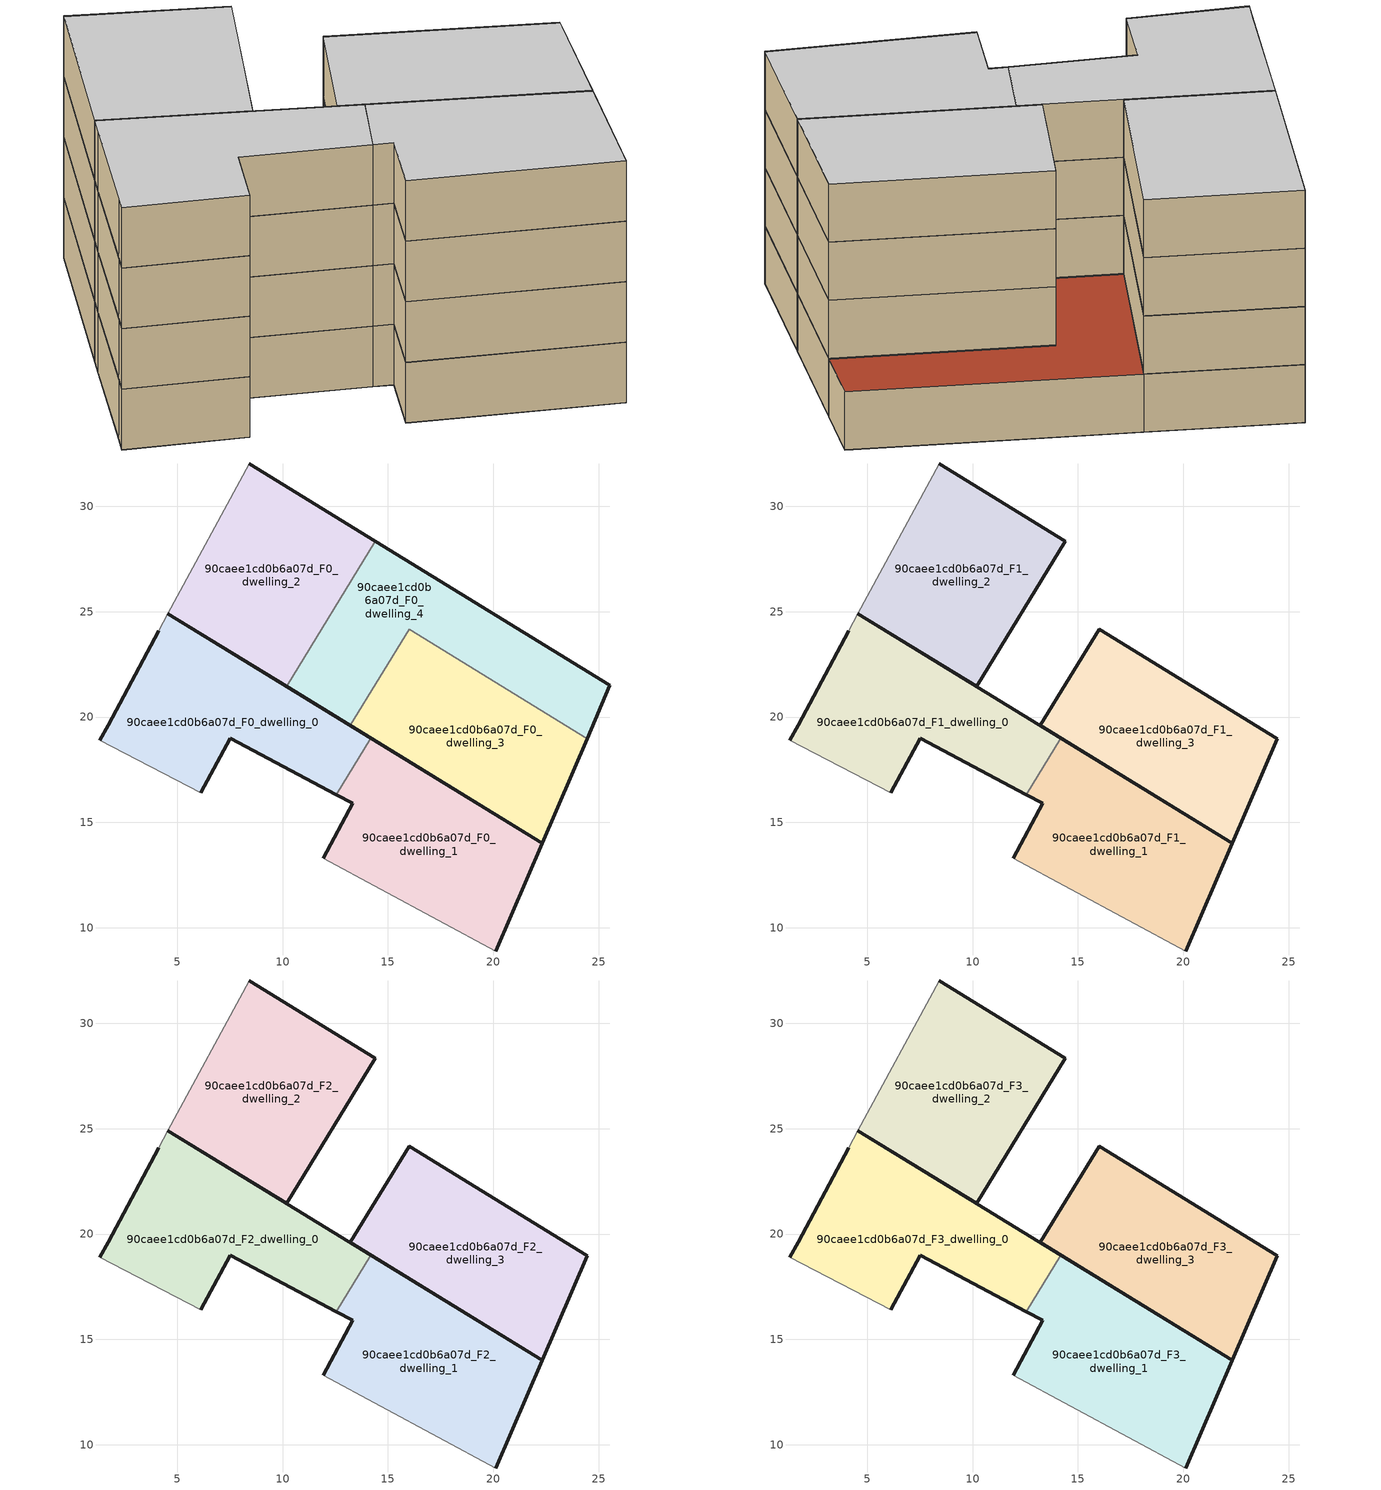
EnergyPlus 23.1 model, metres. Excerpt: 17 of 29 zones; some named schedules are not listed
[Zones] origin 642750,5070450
90caee1cd0b6a07d_F0_dwelling_0
 floor ground (EU_floor_Construction): 12.54,16.32 14.19,19 4.56,24.91 4.12,24.11 1.72,19.61 1.32,18.91 6.12,16.4 7.52,19 z0
 wall outside (EU_wall_Construction): 1.32,18.91 1.72,19.61 4.12,24.11 / 4.56,24.91 14.19,19 / 12.54,16.32 7.52,19 6.12,16.4 z0:3
 wall adiabatic (EU_wall_Construction): 4.12,24.11 4.56,24.91 / 6.12,16.4 1.32,18.91 z0:3
 wall to 90caee1cd0b6a07d_F0_dwelling_1 (EU_wall_Construction): 14.19,19 12.54,16.32 z0:3
90caee1cd0b6a07d_F0_dwelling_1
 floor ground (EU_floor_Construction): 20.13,8.89 22.32,14.01 14.19,19 12.54,16.32 13.33,15.9 11.92,13.3 z0
 wall outside (EU_wall_Construction): 11.92,13.3 13.33,15.9 12.54,16.32 / 14.19,19 22.32,14.01 20.13,8.89 z0:3
 wall adiabatic (EU_wall_Construction): 20.13,8.89 11.92,13.3 z0:3
90caee1cd0b6a07d_F0_dwelling_2
 floor ground (EU_floor_Construction): 10.19,21.45 14.41,28.33 8.43,32.01 4.56,24.91 z0
 wall outside (EU_wall_Construction): 8.43,32.01 14.41,28.33 / 10.19,21.45 4.56,24.91 z0:3
 wall to 90caee1cd0b6a07d_F0_dwelling_4 (EU_wall_Construction): 14.41,28.33 10.19,21.45 z0:3
 wall adiabatic (EU_wall_Construction): 4.56,24.91 8.43,32.01 z0:3
90caee1cd0b6a07d_F0_dwelling_3
 floor ground (EU_floor_Construction): 22.32,14.01 24.45,18.98 16.01,24.16 13.22,19.6 z0
 wall outside (EU_wall_Construction): 24.45,18.98 22.32,14.01 13.22,19.6 z0:3
 wall to 90caee1cd0b6a07d_F0_dwelling_4 (EU_wall_Construction): 13.22,19.6 16.01,24.16 24.45,18.98 z0:3
90caee1cd0b6a07d_F0_dwelling_4
 floor ground (EU_floor_Construction): 24.45,18.98 25.54,21.5 14.41,28.33 10.19,21.45 13.22,19.6 16.01,24.16 z0
 wall outside (EU_wall_Construction): 13.22,19.6 10.19,21.45 / 14.41,28.33 25.54,21.5 24.45,18.98 z0:3
 roof outside (EU_roof_Construction): 25.54,21.5 24.45,18.98 16.01,24.16 13.22,19.6 10.19,21.45 14.41,28.33 z3
90caee1cd0b6a07d_F1_dwelling_0
 floor to 90caee1cd0b6a07d_F0_dwelling_0 (EU_floor_Construction): 12.54,16.32 14.19,19 4.56,24.91 4.12,24.11 1.72,19.61 1.32,18.91 6.12,16.4 7.52,19 z3
 wall outside (EU_wall_Construction): 1.32,18.91 1.72,19.61 4.12,24.11 / 4.56,24.91 14.19,19 / 12.54,16.32 7.52,19 6.12,16.4 z3:6
 wall adiabatic (EU_wall_Construction): 4.12,24.11 4.56,24.91 / 6.12,16.4 1.32,18.91 z3:6
 wall to 90caee1cd0b6a07d_F1_dwelling_1 (EU_wall_Construction): 14.19,19 12.54,16.32 z3:6
90caee1cd0b6a07d_F1_dwelling_1
 floor to 90caee1cd0b6a07d_F0_dwelling_1 (EU_floor_Construction): 20.13,8.89 22.32,14.01 14.19,19 12.54,16.32 13.33,15.9 11.92,13.3 z3
 wall outside (EU_wall_Construction): 11.92,13.3 13.33,15.9 12.54,16.32 / 14.19,19 22.32,14.01 20.13,8.89 z3:6
 wall adiabatic (EU_wall_Construction): 20.13,8.89 11.92,13.3 z3:6
90caee1cd0b6a07d_F1_dwelling_2
 floor to 90caee1cd0b6a07d_F0_dwelling_2 (EU_floor_Construction): 10.19,21.45 14.41,28.33 8.43,32.01 4.56,24.91 z3
 wall outside (EU_wall_Construction): 8.43,32.01 14.41,28.33 10.19,21.45 4.56,24.91 z3:6
 wall adiabatic (EU_wall_Construction): 4.56,24.91 8.43,32.01 z3:6
90caee1cd0b6a07d_F1_dwelling_3
 floor to 90caee1cd0b6a07d_F0_dwelling_3 (EU_floor_Construction): 22.32,14.01 24.45,18.98 16.01,24.16 13.22,19.6 z3
 wall outside (EU_wall_Construction): 16.01,24.16 24.45,18.98 22.32,14.01 13.22,19.6 16.01,24.16 z3:6
90caee1cd0b6a07d_F2_dwelling_0
 floor to 90caee1cd0b6a07d_F1_dwelling_0 (EU_floor_Construction): 12.54,16.32 14.19,19 4.56,24.91 4.12,24.11 1.72,19.61 1.32,18.91 6.12,16.4 7.52,19 z6
 wall outside (EU_wall_Construction): 1.32,18.91 1.72,19.61 4.12,24.11 / 4.56,24.91 14.19,19 / 12.54,16.32 7.52,19 6.12,16.4 z6:9
 wall adiabatic (EU_wall_Construction): 4.12,24.11 4.56,24.91 / 6.12,16.4 1.32,18.91 z6:9
 wall to 90caee1cd0b6a07d_F2_dwelling_1 (EU_wall_Construction): 14.19,19 12.54,16.32 z6:9
90caee1cd0b6a07d_F2_dwelling_1
 floor to 90caee1cd0b6a07d_F1_dwelling_1 (EU_floor_Construction): 20.13,8.89 22.32,14.01 14.19,19 12.54,16.32 13.33,15.9 11.92,13.3 z6
 wall outside (EU_wall_Construction): 11.92,13.3 13.33,15.9 12.54,16.32 / 14.19,19 22.32,14.01 20.13,8.89 z6:9
 wall adiabatic (EU_wall_Construction): 20.13,8.89 11.92,13.3 z6:9
90caee1cd0b6a07d_F2_dwelling_2
 floor to 90caee1cd0b6a07d_F1_dwelling_2 (EU_floor_Construction): 10.19,21.45 14.41,28.33 8.43,32.01 4.56,24.91 z6
 wall outside (EU_wall_Construction): 8.43,32.01 14.41,28.33 10.19,21.45 4.56,24.91 z6:9
 wall adiabatic (EU_wall_Construction): 4.56,24.91 8.43,32.01 z6:9
90caee1cd0b6a07d_F2_dwelling_3
 floor to 90caee1cd0b6a07d_F1_dwelling_3 (EU_floor_Construction): 22.32,14.01 24.45,18.98 16.01,24.16 13.22,19.6 z6
 wall outside (EU_wall_Construction): 16.01,24.16 24.45,18.98 22.32,14.01 13.22,19.6 16.01,24.16 z6:9
90caee1cd0b6a07d_F3_dwelling_0
 floor to 90caee1cd0b6a07d_F2_dwelling_0 (EU_floor_Construction): 12.54,16.32 14.19,19 4.56,24.91 4.12,24.11 1.72,19.61 1.32,18.91 6.12,16.4 7.52,19 z9
 wall outside (EU_wall_Construction): 1.32,18.91 1.72,19.61 4.12,24.11 / 4.56,24.91 14.19,19 / 12.54,16.32 7.52,19 6.12,16.4 z9:12
 wall adiabatic (EU_wall_Construction): 4.12,24.11 4.56,24.91 / 6.12,16.4 1.32,18.91 z9:12
 wall to 90caee1cd0b6a07d_F3_dwelling_1 (EU_wall_Construction): 14.19,19 12.54,16.32 z9:12
 ceiling to 90caee1cd0b6a07d_F4_dwelling_0 (EU_floor_Construction): 14.19,19 12.54,16.32 7.52,19 6.12,16.4 1.32,18.91 1.72,19.61 4.12,24.11 4.56,24.91 z12
90caee1cd0b6a07d_F3_dwelling_1
 floor to 90caee1cd0b6a07d_F2_dwelling_1 (EU_floor_Construction): 20.13,8.89 22.32,14.01 14.19,19 12.54,16.32 13.33,15.9 11.92,13.3 z9
 wall outside (EU_wall_Construction): 11.92,13.3 13.33,15.9 12.54,16.32 / 14.19,19 22.32,14.01 20.13,8.89 z9:12
 wall adiabatic (EU_wall_Construction): 20.13,8.89 11.92,13.3 z9:12
 ceiling to 90caee1cd0b6a07d_F4_dwelling_1 (EU_floor_Construction): 22.32,14.01 20.13,8.89 11.92,13.3 13.33,15.9 12.54,16.32 14.19,19 z12
90caee1cd0b6a07d_F3_dwelling_2
 floor to 90caee1cd0b6a07d_F2_dwelling_2 (EU_floor_Construction): 10.19,21.45 14.41,28.33 8.43,32.01 4.56,24.91 z9
 wall outside (EU_wall_Construction): 8.43,32.01 14.41,28.33 10.19,21.45 4.56,24.91 z9:12
 wall adiabatic (EU_wall_Construction): 4.56,24.91 8.43,32.01 z9:12
 ceiling to 90caee1cd0b6a07d_F4_dwelling_2 (EU_floor_Construction): 14.41,28.33 10.19,21.45 4.56,24.91 8.43,32.01 z12
90caee1cd0b6a07d_F3_dwelling_3
 floor to 90caee1cd0b6a07d_F2_dwelling_3 (EU_floor_Construction): 22.32,14.01 24.45,18.98 16.01,24.16 13.22,19.6 z9
 wall outside (EU_wall_Construction): 16.01,24.16 24.45,18.98 22.32,14.01 13.22,19.6 16.01,24.16 z9:12
 ceiling to 90caee1cd0b6a07d_F4_dwelling_3 (EU_floor_Construction): 24.45,18.98 22.32,14.01 13.22,19.6 16.01,24.16 z12
[Building]
EU S2 Campaign: North Axis=0; Terrain=City; Solar Distribution=FullExterior
[Site:Location]
Lyon-Bron: Latitude=45.75; Longitude=5; Time Zone=1; Elevation=198
[SizingPeriod:WeatherFileDays]
AnnualSizingPeriod: Begin Month=1; Begin Day of Month=1; End Month=12; End Day of Month=31; Day of Week for Start Day=Monday; Use Weather File Daylight Saving Period=No; Use Weather File Rain and Snow Indicators=No
[MATERIAL]
EU_InternalMass_Material: Roughness=MediumRough; Thickness=0.1; Conductivity=1; Density=1800; Specific Heat=900; Thermal Absorptance=0.9; Solar Absorptance=0.7; Visible Absorptance=0.7
[MATERIAL:NOMASS] Roughness=MediumRough; Thermal Absorptance=0.9; Solar Absorptance=0.7; Visible Absorptance=0.7
Name | Thermal Resistance
EU_wall_NoMass | 0.776494
EU_roof_NoMass | 0.486893
EU_floor_NoMass | 0.421597
[CONSTRUCTION]
EU_wall_Construction: EU_wall_NoMass
EU_roof_Construction: EU_roof_NoMass
EU_floor_Construction: EU_floor_NoMass
EU_InternalMass_Construction: EU_InternalMass_Material
[ZONE] Type=1; Multiplier=1; Ceiling Height=autocalculate; Floor Area=autocalculate; Part of Total Floor Area=Yes
Name | Volume
90caee1cd0b6a07d_F0_dwelling_0; 90caee1cd0b6a07d_F1_dwelling_0; 90caee1cd0b6a07d_F2_dwelling_0; 90caee1cd0b6a07d_F3_dwelling_0 | 165.111
90caee1cd0b6a07d_F0_dwelling_1; 90caee1cd0b6a07d_F1_dwelling_1; 90caee1cd0b6a07d_F2_dwelling_1; 90caee1cd0b6a07d_F3_dwelling_1 | 165.119
90caee1cd0b6a07d_F0_dwelling_2; 90caee1cd0b6a07d_F1_dwelling_2; 90caee1cd0b6a07d_F2_dwelling_2; 90caee1cd0b6a07d_F3_dwelling_2 | 165.107
90caee1cd0b6a07d_F0_dwelling_3; 90caee1cd0b6a07d_F1_dwelling_3; 90caee1cd0b6a07d_F2_dwelling_3; 90caee1cd0b6a07d_F3_dwelling_3 | 165.117
90caee1cd0b6a07d_F0_dwelling_4 | 165.122
[INTERNALMASS] Construction=EU_InternalMass_Construction
Name | Zone or ZoneList | Surface Area
90caee1cd0b6a07d_F0_dwelling_0_EU_InternalMass | 90caee1cd0b6a07d_F0_dwelling_0 | 55.0369
90caee1cd0b6a07d_F0_dwelling_1_EU_InternalMass | 90caee1cd0b6a07d_F0_dwelling_1 | 55.0388
90caee1cd0b6a07d_F0_dwelling_2_EU_InternalMass | 90caee1cd0b6a07d_F0_dwelling_2 | 55.0358
90caee1cd0b6a07d_F0_dwelling_3_EU_InternalMass | 90caee1cd0b6a07d_F0_dwelling_3 | 55.0381
90caee1cd0b6a07d_F0_dwelling_4_EU_InternalMass | 90caee1cd0b6a07d_F0_dwelling_4 | 55.0406
90caee1cd0b6a07d_F1_dwelling_0_EU_InternalMass | 90caee1cd0b6a07d_F1_dwelling_0 | 68.7998
90caee1cd0b6a07d_F1_dwelling_1_EU_InternalMass | 90caee1cd0b6a07d_F1_dwelling_1 | 68.7966
90caee1cd0b6a07d_F1_dwelling_2_EU_InternalMass | 90caee1cd0b6a07d_F1_dwelling_2 | 68.7987
90caee1cd0b6a07d_F1_dwelling_3_EU_InternalMass | 90caee1cd0b6a07d_F1_dwelling_3 | 68.8057
90caee1cd0b6a07d_F2_dwelling_0_EU_InternalMass | 90caee1cd0b6a07d_F2_dwelling_0 | 68.7998
90caee1cd0b6a07d_F2_dwelling_1_EU_InternalMass | 90caee1cd0b6a07d_F2_dwelling_1 | 68.7966
90caee1cd0b6a07d_F2_dwelling_2_EU_InternalMass | 90caee1cd0b6a07d_F2_dwelling_2 | 68.7987
90caee1cd0b6a07d_F2_dwelling_3_EU_InternalMass | 90caee1cd0b6a07d_F2_dwelling_3 | 68.8057
90caee1cd0b6a07d_F3_dwelling_0_EU_InternalMass | 90caee1cd0b6a07d_F3_dwelling_0 | 68.7998
90caee1cd0b6a07d_F3_dwelling_1_EU_InternalMass | 90caee1cd0b6a07d_F3_dwelling_1 | 68.7966
90caee1cd0b6a07d_F3_dwelling_2_EU_InternalMass | 90caee1cd0b6a07d_F3_dwelling_2 | 68.7987
90caee1cd0b6a07d_F3_dwelling_3_EU_InternalMass | 90caee1cd0b6a07d_F3_dwelling_3 | 68.8057
[OTHEREQUIPMENT] Fuel Type=Electricity; Design Level Calculation Method=Watts/Area; Power per Zone Floor Area=1; Fraction Latent=0; Fraction Radiant=0; Fraction Lost=0; Carbon Dioxide Generation Rate=0; EndUse Subcategory=EU_Step8_InternalGains
Name | Zone or ZoneList or Space or SpaceList | Schedule
EU_Step8_InternalGain_90caee1cd0b6a07d_F0_dwelling_0_f000 | 90caee1cd0b6a07d_F0_dwelling_0 | EU_Step8_GainSchedule_90caee1cd0b6a07d_F0_dwelling_0_f000
EU_Step8_InternalGain_90caee1cd0b6a07d_F0_dwelling_1_f000 | 90caee1cd0b6a07d_F0_dwelling_1 | EU_Step8_GainSchedule_90caee1cd0b6a07d_F0_dwelling_1_f000
EU_Step8_InternalGain_90caee1cd0b6a07d_F0_dwelling_2_f000 | 90caee1cd0b6a07d_F0_dwelling_2 | EU_Step8_GainSchedule_90caee1cd0b6a07d_F0_dwelling_2_f000
EU_Step8_InternalGain_90caee1cd0b6a07d_F0_dwelling_3_f000 | 90caee1cd0b6a07d_F0_dwelling_3 | EU_Step8_GainSchedule_90caee1cd0b6a07d_F0_dwelling_3_f000
EU_Step8_InternalGain_90caee1cd0b6a07d_F0_dwelling_4_f000 | 90caee1cd0b6a07d_F0_dwelling_4 | EU_Step8_GainSchedule_90caee1cd0b6a07d_F0_dwelling_4_f000
EU_Step8_InternalGain_90caee1cd0b6a07d_F1_dwelling_0_f000 | 90caee1cd0b6a07d_F1_dwelling_0 | EU_Step8_GainSchedule_90caee1cd0b6a07d_F1_dwelling_0_f000
EU_Step8_InternalGain_90caee1cd0b6a07d_F1_dwelling_1_f000 | 90caee1cd0b6a07d_F1_dwelling_1 | EU_Step8_GainSchedule_90caee1cd0b6a07d_F1_dwelling_1_f000
EU_Step8_InternalGain_90caee1cd0b6a07d_F1_dwelling_2_f000 | 90caee1cd0b6a07d_F1_dwelling_2 | EU_Step8_GainSchedule_90caee1cd0b6a07d_F1_dwelling_2_f000
EU_Step8_InternalGain_90caee1cd0b6a07d_F1_dwelling_3_f000 | 90caee1cd0b6a07d_F1_dwelling_3 | EU_Step8_GainSchedule_90caee1cd0b6a07d_F1_dwelling_3_f000
EU_Step8_InternalGain_90caee1cd0b6a07d_F2_dwelling_0_f000 | 90caee1cd0b6a07d_F2_dwelling_0 | EU_Step8_GainSchedule_90caee1cd0b6a07d_F2_dwelling_0_f000
EU_Step8_InternalGain_90caee1cd0b6a07d_F2_dwelling_1_f000 | 90caee1cd0b6a07d_F2_dwelling_1 | EU_Step8_GainSchedule_90caee1cd0b6a07d_F2_dwelling_1_f000
EU_Step8_InternalGain_90caee1cd0b6a07d_F2_dwelling_2_f000 | 90caee1cd0b6a07d_F2_dwelling_2 | EU_Step8_GainSchedule_90caee1cd0b6a07d_F2_dwelling_2_f000
EU_Step8_InternalGain_90caee1cd0b6a07d_F2_dwelling_3_f000 | 90caee1cd0b6a07d_F2_dwelling_3 | EU_Step8_GainSchedule_90caee1cd0b6a07d_F2_dwelling_3_f000
EU_Step8_InternalGain_90caee1cd0b6a07d_F3_dwelling_0_f000 | 90caee1cd0b6a07d_F3_dwelling_0 | EU_Step8_GainSchedule_90caee1cd0b6a07d_F3_dwelling_0_f000
EU_Step8_InternalGain_90caee1cd0b6a07d_F3_dwelling_1_f000 | 90caee1cd0b6a07d_F3_dwelling_1 | EU_Step8_GainSchedule_90caee1cd0b6a07d_F3_dwelling_1_f000
EU_Step8_InternalGain_90caee1cd0b6a07d_F3_dwelling_2_f000 | 90caee1cd0b6a07d_F3_dwelling_2 | EU_Step8_GainSchedule_90caee1cd0b6a07d_F3_dwelling_2_f000
EU_Step8_InternalGain_90caee1cd0b6a07d_F3_dwelling_3_f000 | 90caee1cd0b6a07d_F3_dwelling_3 | EU_Step8_GainSchedule_90caee1cd0b6a07d_F3_dwelling_3_f000
[ZONEVENTILATION:DESIGNFLOWRATE] Schedule=EU_AlwaysOn; Design Flow Rate Calculation Method=AirChanges/Hour; Air Changes per Hour=0.693814; Ventilation Type=Natural; Fan Pressure Rise=0; Fan Total Efficiency=1; Constant Term Coefficient=1; Temperature Term Coefficient=0; Velocity Term Coefficient=0; Velocity Squared Term Coefficient=0; Minimum Indoor Temperature=-100; Maximum Indoor Temperature=100; Delta Temperature=-100; Minimum Outdoor Temperature=-100; Maximum Outdoor Temperature=100; Maximum Wind Speed=40
Name | Zone or ZoneList or Space or SpaceList
EU_ConstantAir_90caee1cd0b6a07d_F0_dwelling_0 | 90caee1cd0b6a07d_F0_dwelling_0
EU_ConstantAir_90caee1cd0b6a07d_F0_dwelling_1 | 90caee1cd0b6a07d_F0_dwelling_1
EU_ConstantAir_90caee1cd0b6a07d_F0_dwelling_2 | 90caee1cd0b6a07d_F0_dwelling_2
EU_ConstantAir_90caee1cd0b6a07d_F0_dwelling_3 | 90caee1cd0b6a07d_F0_dwelling_3
EU_ConstantAir_90caee1cd0b6a07d_F0_dwelling_4 | 90caee1cd0b6a07d_F0_dwelling_4
EU_ConstantAir_90caee1cd0b6a07d_F1_dwelling_0 | 90caee1cd0b6a07d_F1_dwelling_0
EU_ConstantAir_90caee1cd0b6a07d_F1_dwelling_1 | 90caee1cd0b6a07d_F1_dwelling_1
EU_ConstantAir_90caee1cd0b6a07d_F1_dwelling_2 | 90caee1cd0b6a07d_F1_dwelling_2
EU_ConstantAir_90caee1cd0b6a07d_F1_dwelling_3 | 90caee1cd0b6a07d_F1_dwelling_3
EU_ConstantAir_90caee1cd0b6a07d_F2_dwelling_0 | 90caee1cd0b6a07d_F2_dwelling_0
EU_ConstantAir_90caee1cd0b6a07d_F2_dwelling_1 | 90caee1cd0b6a07d_F2_dwelling_1
EU_ConstantAir_90caee1cd0b6a07d_F2_dwelling_2 | 90caee1cd0b6a07d_F2_dwelling_2
EU_ConstantAir_90caee1cd0b6a07d_F2_dwelling_3 | 90caee1cd0b6a07d_F2_dwelling_3
EU_ConstantAir_90caee1cd0b6a07d_F3_dwelling_0 | 90caee1cd0b6a07d_F3_dwelling_0
EU_ConstantAir_90caee1cd0b6a07d_F3_dwelling_1 | 90caee1cd0b6a07d_F3_dwelling_1
EU_ConstantAir_90caee1cd0b6a07d_F3_dwelling_2 | 90caee1cd0b6a07d_F3_dwelling_2
EU_ConstantAir_90caee1cd0b6a07d_F3_dwelling_3 | 90caee1cd0b6a07d_F3_dwelling_3
[HVACTEMPLATE:THERMOSTAT] Constant Heating Setpoint=20; Constant Cooling Setpoint=50
EU_HeatOnly_90caee1cd0b6a07d_F0_dwelling_0; EU_HeatOnly_90caee1cd0b6a07d_F0_dwelling_1; EU_HeatOnly_90caee1cd0b6a07d_F0_dwelling_2; EU_HeatOnly_90caee1cd0b6a07d_F0_dwelling_3; EU_HeatOnly_90caee1cd0b6a07d_F0_dwelling_4; EU_HeatOnly_90caee1cd0b6a07d_F1_dwelling_0; EU_HeatOnly_90caee1cd0b6a07d_F1_dwelling_1; EU_HeatOnly_90caee1cd0b6a07d_F1_dwelling_2; EU_HeatOnly_90caee1cd0b6a07d_F1_dwelling_3; EU_HeatOnly_90caee1cd0b6a07d_F2_dwelling_0; EU_HeatOnly_90caee1cd0b6a07d_F2_dwelling_1; EU_HeatOnly_90caee1cd0b6a07d_F2_dwelling_2; EU_HeatOnly_90caee1cd0b6a07d_F2_dwelling_3; EU_HeatOnly_90caee1cd0b6a07d_F3_dwelling_0; EU_HeatOnly_90caee1cd0b6a07d_F3_dwelling_1; EU_HeatOnly_90caee1cd0b6a07d_F3_dwelling_2; EU_HeatOnly_90caee1cd0b6a07d_F3_dwelling_3; EU_HeatOnly_90caee1cd0b6a07d_F4_dwelling_0; EU_HeatOnly_90caee1cd0b6a07d_F4_dwelling_1; EU_HeatOnly_90caee1cd0b6a07d_F4_dwelling_2; EU_HeatOnly_90caee1cd0b6a07d_F4_dwelling_3; EU_HeatOnly_90caee1cd0b6a07d_F5_dwelling_0; EU_HeatOnly_90caee1cd0b6a07d_F5_dwelling_1; EU_HeatOnly_90caee1cd0b6a07d_F5_dwelling_2; EU_HeatOnly_90caee1cd0b6a07d_F5_dwelling_3; EU_HeatOnly_90caee1cd0b6a07d_F6_dwelling_0
